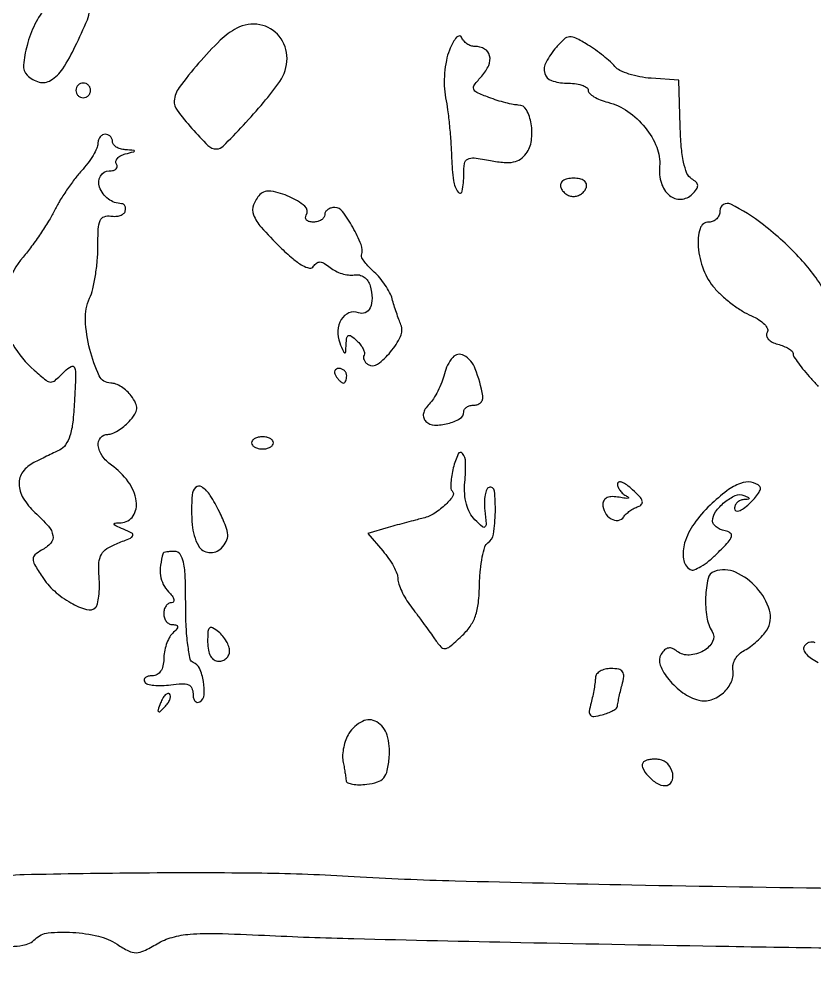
# Model space of a CAD drawing. Extents: x 0 to 5034, y 0 to 2560.
# Drawn here: x 1077.3 to 1186, y 2308.5 to 2439.7 of the extents above; entities that cross this region are included whole.
import ezdxf

# ---------------------------------------------------------------- set-up
doc = ezdxf.new("R2010")
doc.units = 0

msp = doc.modelspace()

# ---------------------------------------------------------------- linework, layer by layer
for points in [[(1336.676578, 2318.858857, -0.00002), (1264.40431, 2319.816549, -0.099619)], [(1076.371508, 2395.31772, 0.081177), (1079.309987, 2391.75, 0.009073), (1080.931379, 2390.379686, 0.164867), (1081.557409, 2390.14638, 0.192934), (1082.153293, 2390.364738, 0.013242), (1083.482207, 2391.625064, -0.070633), (1084.366365, 2392.289379, -0.472498), (1084.81056, 2392.112232, -0.086092), (1084.959298, 2391.031352, -0.004387), (1084.803635, 2387.478574, -0.014895), (1084.570149, 2384.649656, -0.047147), (1084.181118, 2382.791308, -0.075536), (1083.594492, 2381.581147, -0.129431), (1082.75, 2380.85351, 0.000134), (1081.953352, 2380.464705, 0.000078), (1081, 2379.998921, 0.000078), (1080.046656, 2379.532771, 0.000133), (1079.25, 2379.142817, 0.121998), (1077.756276, 2377.889093, 0.164448), (1077.232167, 2376.217064, 0.132395), (1077.798756, 2374.286603, 0.068704), (1079.401455, 2372.328569, -0.024584), (1081.253336, 2370.43387, -0.138368), (1081.86271, 2369.171799, -0.233187), (1081.563778, 2368.1452, -0.079933), (1080.315049, 2367.156434, 0.047441), (1079.398891, 2366.522888, 0.225111), (1079.141208, 2365.95824, 0.129452), (1079.353347, 2365.198186, 0.012597), (1080.367939, 2363.561207, 0.065078), (1082.058527, 2361.594381, 0.053094), (1084.311912, 2359.969555, 0.058194), (1086.460258, 2359.055228, 0.274476), (1087.706233, 2359.3729, 0.14554), (1087.963746, 2359.848393, 0.024181), (1088.130252, 2360.887129, 0.024778), (1088.208381, 2362.165384, 0.019689), (1088.169838, 2363.547861, -0.029231), (1088.152938, 2365.468498, -0.115136), (1088.476506, 2366.598374, -0.130396), (1089.241871, 2367.391634, -0.042073), (1090.717831, 2368.122653, 0.007423), (1092.437621, 2368.830821, 0.196983), (1092.778908, 2369.178343, 0.390813), (1092.65384, 2369.512884, 0.019751), (1091.5, 2370.039848, -0.00761), (1090.449613, 2370.489077, -0.200897), (1090.244266, 2370.707336, -0.488562), (1090.34182, 2370.866271, -0.017311), (1091.166667, 2370.929715, 0.239041), (1092.820455, 2371.857868, 0.191489), (1093.255201, 2373.880693, 0.1158), (1092.144463, 2376.527965, 0.081623), (1089.841301, 2378.806704, -0.084602), (1088.603307, 2380.046151, -0.125199), (1088.054921, 2381.473093, -0.205151), (1088.370124, 2382.541502, -0.223416), (1089.345012, 2383, 0.096549), (1089.972116, 2383.122232, 0.038609), (1090.758658, 2383.514062, 0.036383), (1091.565297, 2384.080358, 0.038018), (1092.268681, 2384.75, 0.036352), (1093.039902, 2385.741053, 0.126826), (1093.30523, 2386.5, 0.135853), (1093.161833, 2387.261878, 0.044247), (1092.563426, 2388.25, 0.050123), (1091.960484, 2388.919516, 0.044503), (1091.213161, 2389.485938, 0.047058), (1090.44107, 2389.873836, 0.093148), (1089.769718, 2390, -0.290766), (1088.181538, 2391.008872, -0.048241), (1086.906779, 2394.583709, -0.048766), (1086.298241, 2398.646619, -0.120261), (1086.85841, 2401.588588, 0.047816), (1087.297622, 2402.862687, 0.018809), (1087.664658, 2404.684628, 0.018414), (1087.916237, 2406.697249, 0.021887), (1088, 2408.609911, -0.013005), (1088.063103, 2411.035711, -0.085494), (1088.330469, 2412.216969, -0.206002), (1088.870795, 2412.742284, -0.133996), (1089.75, 2412.829244, 0.054624), (1090.437931, 2412.788831, 0.070234), (1091.059375, 2412.908797, 0.085997), (1091.522177, 2413.163136, 0.163387), (1091.75, 2413.516386, 0.072585), (1091.789352, 2413.893478, 0.106182), (1091.70625, 2414.215562, 0.130047), (1091.515632, 2414.431708, 0.143222), (1091.25, 2414.515313, -0.160058), (1089.431834, 2415.154046, -0.139638), (1088.226166, 2416.77998, -0.22309), (1088.34515, 2418.294157, -0.269608), (1089.559017, 2419, 0.060173), (1090.114845, 2419.067134, 0.128661), (1090.492265, 2419.271518, 0.191448), (1090.634699, 2419.573874, 0.155102), (1090.546774, 2419.924318, -0.183658), (1090.471988, 2420.312541, -0.13522), (1090.660981, 2420.712149, -0.095139), (1091.105169, 2421.064426, -0.056469), (1091.737757, 2421.308317, 0.002009), (1092.911164, 2421.61944, 0.333148), (1092.988302, 2421.717927, 0.398501), (1092.91225, 2421.801693, 0.002254), (1091.75, 2421.883999, -0.054605), (1091.080606, 2422.002555, -0.070943), (1090.514062, 2422.259675, -0.08736), (1090.132621, 2422.609345, -0.165114), (1090, 2423, 0.099038), (1089.923658, 2423.381638, 0.097945), (1089.70625, 2423.70625, 0.097945), (1089.381638, 2423.923658, 0.099038), (1089, 2424, 0.125213), (1088.618625, 2423.902972, 0.10078), (1088.29375, 2423.629811, 0.090252), (1088.075407, 2423.221206, 0.077842), (1088, 2422.739782, -0.109353), (1087.85709, 2422.09416, -0.026191), (1087.339062, 2421.118379, -0.025674), (1086.61124, 2420.035473, -0.022944), (1085.75, 2418.989782, 0.021731), (1084.781271, 2417.819377, 0.012969), (1083.727906, 2416.350123, 0.012972), (1082.752836, 2414.829295, 0.021866), (1082.025851, 2413.5, -0.023247), (1081.264356, 2412.116684, -0.011225), (1080.169327, 2410.416341, -0.011105), (1078.946505, 2408.691867, -0.015652), (1077.775851, 2407.215204, 0.090196), (1075.577615, 2403.39112, 0.110619)], [(1187.4974, 2402.189188, 0.063265), (1184.056861, 2406.953603, 0.038758), (1178.939794, 2411.64034, 0.051166), (1174.474899, 2414.450884, 0.5562), (1173, 2413.535184, -0.096694), (1172.885617, 2412.949245, -0.097363), (1172.559375, 2412.45096, -0.098477), (1172.072406, 2412.117329, -0.101433), (1171.5, 2412, 0.332246), (1170.288161, 2411.094824, 0.093864), (1170.036545, 2408.600425, 0.070525), (1170.755437, 2405.494649, 0.086985), (1172.285963, 2402.951811, 0.032224), (1173.337954, 2401.887915, 0.021131), (1174.674003, 2400.797871, 0.021272), (1176.071344, 2399.842819, 0.037798), (1177.306388, 2399.197558, -0.038471), (1178.338175, 2398.656724, -0.063281), (1179.099529, 2398.033332, -0.090466), (1179.494793, 2397.427211, -0.242333), (1179.455773, 2396.928439, 0.190789), (1179.375827, 2396.480273, 0.133207), (1179.608819, 2396.016293, 0.092219), (1180.143324, 2395.604323, 0.054292), (1180.899384, 2395.316061, -0.030867), (1181.703727, 2395.051746, -0.042617), (1182.382944, 2394.711506, -0.049384), (1182.859781, 2394.350318, -0.208924), (1183, 2394.029391, 0.143212), (1183.123515, 2393.607004, 0.014498), (1183.718909, 2392.732925, 0.017219), (1184.510036, 2391.716512, 0.012894), (1185.447351, 2390.65131, -0.010099), (1186.447378, 2389.527568, -0.009335)], [(1186, 2354.5, 0.116687), (1185.623212, 2354.625387, 0.100528), (1185.207615, 2354.578873, 0.093002), (1184.816822, 2354.366746, 0.083806), (1184.51271, 2354.020565, 0.233626), (1184.467695, 2353.545909, 0.090228), (1184.819603, 2352.964694, 0.064351), (1185.505288, 2352.365879, 0.040477), (1186.435796, 2351.847299, -0.023494)], [(1190.354618, 2320.932335, -0.001777), (1160.981876, 2321.397265, -0.001794), (1136.829996, 2321.952085, -0.008491), (1123, 2322.554581, 0.011838), (1110.395233, 2323.019203, 0.005526), (1094.049545, 2323.053824, 0.002917), (1077.910361, 2322.815459, 0.066042), (1073.325273, 2322.110788, -0.02298)], [(1074.631903, 2312.991398, 0.041634), (1077.735055, 2313.181657, 0.161622), (1079.433691, 2314.033691, -0.172826), (1081.218136, 2314.880602, -0.040902), (1084.564467, 2314.944521, -0.04229), (1088.074956, 2314.424046, -0.087301), (1090.615924, 2313.332087, 0.02634), (1092.196775, 2312.411411, 0.122014), (1093.218027, 2312.170269, 0.111054), (1094.283043, 2312.422054, 0.020055), (1096.086446, 2313.391994, -0.065487), (1098.15147, 2314.271838, -0.048356), (1100.600311, 2314.705704, -0.026617), (1104.227756, 2314.798201, -0.005208), (1110.755706, 2314.549082, 0.00588), (1122.985927, 2314.098817, 0.001054), (1145.800752, 2313.575544, 0.001056), (1174.202806, 2313.044036, 0.000688), (1207, 2312.544682, 0.004077)]]:
    msp.add_lwpolyline(points, format="xyb")
for points in [[(1080.922327, 2441.40641, 0.060949), (1079.409085, 2439.050613, 0.04491), (1078.317169, 2436.145023, 0.044961), (1077.829954, 2433.46529, 0.222409), (1078.338858, 2432.061142, 0.135266), (1079.967365, 2431.13628, 0.200034), (1081.571188, 2431.37418, 0.113972), (1083.196447, 2432.947245, 0.032885), (1084.910987, 2436.019599, 0.006832), (1086.57394, 2439.649465, 0.124954), (1086.78384, 2440.892294, 0.265815), (1086.251963, 2441.668195, 0.038181), (1084.391183, 2442.39835, 0.064225), (1083.40072, 2442.56769, 0.080066), (1082.47497, 2442.457254, 0.08133), (1081.641858, 2442.0642, 0.068844)], [(1106.992876, 2438.500593, 0.072829), (1104.72827, 2436.852289, 0.021131), (1101.763618, 2433.695133, 0.017487), (1099.091753, 2430.368934, 0.145739), (1098.432288, 2428.575291, 0.179228), (1098.818872, 2427.288295, 0.018773), (1100.841796, 2424.807265, 0.018149), (1103.044373, 2422.479969, 0.196634), (1104.217643, 2422, 0.200311), (1105.128021, 2422.379964, 0.006783), (1107.878756, 2425.236963, 0.013582), (1110.640536, 2428.349719, 0.020757), (1112.844768, 2431.207174, 0.15481), (1113.851207, 2434.366839, 0.170977), (1112.792293, 2437.384373, 0.179679), (1110.132197, 2438.97551, 0.168382)], [(1136.043637, 2435.5, 0.045074), (1135.617038, 2434.06475, 0.029717), (1135.377619, 2432.358509, 0.029312), (1135.339986, 2430.599082, 0.038253), (1135.522572, 2429, -0.015582), (1135.791516, 2427.322777, -0.007248), (1136.040796, 2425.132812, -0.007173), (1136.236321, 2422.824402, -0.009939), (1136.340703, 2420.75, 0.024663), (1136.587795, 2417.656869, 0.129758), (1137.225517, 2416.092574, 0.656482), (1137.799593, 2416.230761, 0.043212), (1138, 2418.545313, -0.038317), (1138.113187, 2420.020125, -0.241464), (1138.542051, 2420.611981, -0.151487), (1139.42003, 2420.761968, -0.01349), (1141.660079, 2420.403991, 0.023826), (1143.518442, 2420.146269, 0.0712), (1144.797062, 2420.212815, 0.101001), (1145.742259, 2420.607408, 0.085867), (1146.521182, 2421.359855, 0.124221), (1147.241465, 2423.141476, 0.074431), (1147.214901, 2425.437357, 0.085691), (1146.56005, 2427.342218, 0.273722), (1145.448523, 2428, -0.048568), (1144.764067, 2428.066642, -0.013979), (1143.725191, 2428.301219, -0.013923), (1142.562424, 2428.632902, -0.014402), (1141.433123, 2429.025427, -0.014778), (1139.777749, 2429.711446, -0.210597), (1139.359594, 2430.175666, -0.247928), (1139.457327, 2430.752128, -0.020395), (1140.465985, 2431.962413, 0.078936), (1141.410026, 2433.409572, 0.163844), (1141.537316, 2434.735986, 0.210111), (1140.850586, 2435.651957, 0.129027), (1139.524316, 2436, -0.083845), (1138.970622, 2436.093506, -0.066791), (1138.429136, 2436.367188, -0.067123), (1137.981497, 2436.77217, -0.086669), (1137.70253, 2437.25, 0.331419), (1137.416255, 2437.435606, 0.189024), (1137.023774, 2437.251563, 0.06896), (1136.535181, 2436.568582, 0.026075)], [(1150.655014, 2435.910053, 0.052908), (1149.242709, 2433.856206, 0.193365), (1149.065372, 2432.316203, 0.248448), (1149.988183, 2431.334333, 0.082527), (1152, 2431, -0.031011), (1153.149289, 2430.928651, -0.048042), (1154.11875, 2430.711847, -0.061396), (1154.791658, 2430.396153, -0.257872), (1155, 2430.019052, 0.205322), (1155.181492, 2429.595713, 0.052033), (1155.787278, 2429.128663, 0.044398), (1156.653932, 2428.694861, 0.032373), (1157.680095, 2428.365443, -0.089734), (1160.416736, 2427.12724, -0.07205), (1162.790487, 2424.925901, -0.075014), (1164.35948, 2422.244785, -0.116965), (1164.749261, 2419.609573, 0.097426), (1164.997616, 2417.323518, 0.141892), (1166.109182, 2415.642926, 0.193829), (1167.675753, 2415.120952, 0.183032), (1169.214117, 2415.814117, 0.036477), (1169.812917, 2416.507297, 0.173765), (1169.962983, 2417.000335, 0.196396), (1169.758146, 2417.439432, 0.048257), (1169.111071, 2417.931355, -0.162494), (1168.501599, 2418.662257, -0.040327), (1168.046385, 2420.175178, -0.031594), (1167.727706, 2422.305511, -0.014711), (1167.571543, 2425.096098), (1167.404226, 2431.412769), (1163.599053, 2431.656198, -0.030744), (1162.058266, 2431.850362, -0.032052), (1160.574736, 2432.230603, -0.033854), (1159.345193, 2432.725512, -0.10627), (1158.64694, 2433.269784, 0.036909), (1158.028922, 2433.906199, 0.013779), (1157.074636, 2434.707901, 0.013565), (1155.982625, 2435.527827, 0.015994), (1154.905014, 2436.241454, 0.019473), (1153.310281, 2437.141872, 0.139106), (1152.450458, 2437.31493, 0.166615), (1151.705908, 2436.993081, 0.031132)], [(1085, 2430, 0.099038), (1085.076342, 2429.618362, 0.097945), (1085.29375, 2429.29375, 0.097945), (1085.618362, 2429.076342, 0.099038), (1086, 2429, 0.099038), (1086.381638, 2429.076342, 0.097945), (1086.70625, 2429.29375, 0.097945), (1086.923658, 2429.618362, 0.099038), (1087, 2430, 0.099038), (1086.923658, 2430.381638, 0.097945), (1086.70625, 2430.70625, 0.097945), (1086.381638, 2430.923658, 0.099038), (1086, 2431, 0.099038), (1085.618362, 2430.923658, 0.097945), (1085.29375, 2430.70625, 0.097945), (1085.076342, 2430.381638, 0.099038)], [(1151.25, 2416.75, 0.087886), (1151.509184, 2416.272249, 0.06965), (1151.935937, 2415.867188, 0.06941), (1152.459169, 2415.593688, 0.085974), (1153, 2415.5, 0.085974), (1153.540831, 2415.593688, 0.06941), (1154.064063, 2415.867188, 0.06965), (1154.490816, 2416.272249, 0.087886), (1154.75, 2416.75, 0.162171), (1154.750104, 2417.249077, 0.158614), (1154.451282, 2417.653846, 0.105759), (1153.848796, 2417.915359, 0.049736), (1153, 2418, 0.049736), (1152.151204, 2417.915359, 0.105759), (1151.548718, 2417.653846, 0.158614), (1151.249896, 2417.249077, 0.162171)], [(1110.148756, 2415.748756, 0.109823), (1109.26666, 2414.362299, 0.180417), (1109.27921, 2412.98834, 0.091527), (1110.315972, 2411.292293, 0.016522), (1112.884973, 2408.612321, 0.01631), (1114.619194, 2407.026027, 0.045997), (1115.958262, 2406.077452, 0.082255), (1116.918006, 2405.715915, 0.312995), (1117.474, 2405.957932, -0.097054), (1117.893458, 2406.410836, -0.176893), (1118.37176, 2406.548402, -0.121002), (1118.961672, 2406.358823, -0.035251), (1119.742652, 2405.798617, 0.056319), (1120.468094, 2405.323116, 0.042534), (1121.35259, 2404.967095, 0.043492), (1122.253806, 2404.774325, 0.073033), (1123.0262, 2404.79133, -0.097978), (1123.732078, 2404.771904, -0.095053), (1124.385805, 2404.485919, -0.092436), (1124.901156, 2403.969669, -0.086808), (1125.20982, 2403.291271, -0.05402), (1125.459619, 2401.591046, -0.113068), (1125.212104, 2400.284594, -0.191567), (1124.538175, 2399.618125, -0.194315), (1123.595606, 2399.601686, 0.191737), (1122.312052, 2399.585682, 0.157428), (1121.259078, 2398.692208, 0.125809), (1120.777699, 2397.160824, 0.109789), (1121.053299, 2395.5, 0.004658), (1121.546547, 2394.308397, 0.237632), (1121.733116, 2394.150482, 0.462921), (1121.871722, 2394.251817, 0.008287), (1121.929715, 2395.289427, -0.027278), (1122.016531, 2396.212243, -0.280427), (1122.251607, 2396.494096, -0.250912), (1122.633345, 2396.431378, -0.022894), (1123.39504, 2395.789427, -0.03871), (1123.898784, 2395.2458, -0.051774), (1124.259452, 2394.678754, -0.06261), (1124.437578, 2394.171962, -0.191382), (1124.378728, 2393.819098, 0.139514), (1124.295504, 2393.513896, 0.098807), (1124.369241, 2393.164525, 0.084465), (1124.589239, 2392.823934, 0.068905), (1124.924075, 2392.546924, 0.304466), (1126.226988, 2392.595837, 0.062705), (1127.991397, 2394.252342, 0.059844), (1129.364671, 2396.384785, 0.214834), (1129.411074, 2397.964889, -0.011514), (1129.127055, 2398.695317, -0.005662), (1128.797807, 2399.636561, -0.005615), (1128.477774, 2400.622239, -0.00814), (1128.219243, 2401.5, 0.052021), (1127.871053, 2402.386902, 0.027623), (1127.270437, 2403.404315, 0.027174), (1126.534483, 2404.386918, 0.037733), (1125.767011, 2405.174264, -0.021221), (1125.052301, 2405.86065, -0.029267), (1124.475993, 2406.538435, -0.029227), (1124.082442, 2407.129145, -0.201748), (1124.037868, 2407.467157, 0.162621), (1123.956931, 2408.927074, 0.033207), (1122.82998, 2411.295058, 0.031009), (1121.428473, 2413.469236, 0.238424), (1120.37868, 2414, 0.070847), (1119.851793, 2413.924966, 0.086366), (1119.404987, 2413.70625, 0.10026), (1119.106271, 2413.381339, 0.136734), (1119, 2413, -0.153634), (1118.879982, 2412.618621, -0.097988), (1118.542039, 2412.29375, -0.080552), (1118.037096, 2412.074545, -0.062283), (1117.440983, 2412, -0.062742), (1116.886968, 2412.069795, -0.133184), (1116.513743, 2412.28124, -0.191605), (1116.377004, 2412.594207, -0.147779), (1116.473679, 2412.957412, 0.374215), (1116.275111, 2414.167912, 0.069217), (1114.190978, 2415.45671, 0.061089), (1111.650594, 2416.224736, 0.243912)], [(1135.350383, 2391.259903, -0.030801), (1134.984745, 2390.1085, -0.024397), (1134.454718, 2388.914747, -0.024999), (1133.851418, 2387.852763, -0.054751), (1133.267046, 2387.124189, 0.051741), (1132.733732, 2386.46739, 0.099708), (1132.483504, 2385.840647, 0.12652), (1132.524007, 2385.267916, 0.116293), (1132.835051, 2384.764949, 0.193297), (1133.994799, 2384.269805, 0.067263), (1135.834102, 2384.477967, 0.070318), (1137.470445, 2385.145673, 0.266816), (1138, 2386.067388, -0.149448), (1138.108734, 2386.423048, -0.098699), (1138.414633, 2386.726045, -0.081993), (1138.871867, 2386.930372, -0.064246), (1139.411516, 2387, 0.090574), (1139.933292, 2387.0953, 0.112757), (1140.343009, 2387.367188, 0.120722), (1140.575738, 2387.773587, 0.114504), (1140.600428, 2388.25, 0.046925), (1139.573364, 2391.960806, 0.173313), (1138.018101, 2393.781205, 0.36422), (1136.491801, 2393.506604, 0.112549)], [(1120.5, 2391, 0.029505), (1120.768994, 2390.617226, 0.035638), (1121.066025, 2390.29375, 0.038439), (1121.34829, 2390.065539, 0.151918), (1121.559017, 2390, 0.210953), (1121.727648, 2390.07446, 0.081139), (1121.870461, 2390.29375, 0.061769), (1121.967655, 2390.617151, 0.042167), (1122, 2391, 0.105053), (1121.918938, 2391.381556, 0.099167), (1121.688914, 2391.70625, 0.09642), (1121.345238, 2391.923877, 0.093332), (1120.940983, 2392, 0.108972), (1120.586039, 2391.921712, 0.182303), (1120.3746, 2391.70625, 0.161196), (1120.343488, 2391.3821, 0.082592)], [(1109, 2381.833333, 0.17482), (1109.114688, 2381.515341, 0.093122), (1109.440625, 2381.244792, 0.073362), (1109.926139, 2381.06169, 0.053595), (1110.5, 2381, 0.053595), (1111.073861, 2381.06169, 0.073362), (1111.559375, 2381.244792, 0.093122), (1111.885312, 2381.515341, 0.17482), (1112, 2381.833333, 0.17482), (1111.885312, 2382.151326, 0.093122), (1111.559375, 2382.421875, 0.073362), (1111.073861, 2382.604977, 0.053595), (1110.5, 2382.666667, 0.053595), (1109.926139, 2382.604977, 0.073362), (1109.440625, 2382.421875, 0.093122), (1109.114688, 2382.151326, 0.17482)], [(1136.571429, 2378.428571, 0.020584), (1136.351934, 2377.371537, 0.027669), (1136.246297, 2376.399536, 0.027222), (1136.247478, 2375.612183, 0.184416), (1136.403713, 2375.262954, -0.364924), (1136.468363, 2374.509381, -0.05432), (1135.380454, 2373.275891, -0.049957), (1133.815021, 2372.111174, -0.079219), (1132.267353, 2371.489917, 0.006533), (1131.395062, 2371.279517, 0.002532), (1130.192342, 2370.96624, 0.002506), (1128.89242, 2370.613621, 0.003099), (1127.6853, 2370.271602), (1124.870599, 2369.45522), (1126.9353, 2367.0746, -0.026982), (1127.725513, 2366.057471, -0.027762), (1128.393494, 2364.970505, -0.028869), (1128.8628, 2363.967945, -0.095309), (1129, 2363.25472, 0.082515), (1129.117773, 2362.545932, 0.027316), (1129.514062, 2361.564968, 0.026347), (1130.080223, 2360.506669, 0.027053), (1130.75, 2359.523464, -0.00315), (1131.521997, 2358.499054, -0.002079), (1132.397131, 2357.312162, -0.002092), (1133.238513, 2356.150892, -0.00405), (1133.899807, 2355.214175, 0.023399), (1134.844724, 2353.979963, 0.234502), (1135.42327, 2353.728568, 0.165032), (1136.093033, 2353.994436, 0.010669), (1137.68245, 2355.40637, 0.052593), (1138.853234, 2356.746551, 0.070083), (1139.588857, 2358.183992, 0.056458), (1139.995237, 2359.998931, 0.022254), (1140.15661, 2362.55793, -0.019368), (1140.267773, 2364.498926, -0.025936), (1140.527401, 2366.242736, -0.024945), (1140.879275, 2367.623437, -0.178274), (1141.290634, 2368.162023, 0.219075), (1142.064244, 2369.359019, 0.030249), (1142.313113, 2372.38907, 0.031954), (1142.191619, 2375.251753, 0.465102), (1141.453576, 2375.75, 0.233419), (1141.134342, 2375.461136, 0.049335), (1140.922034, 2374.717451, 0.042062), (1140.826599, 2373.720317, 0.028972), (1140.879478, 2372.586003, -0.006852), (1141.046202, 2370.755026, -0.230894), (1140.889347, 2370.358553, -0.385785), (1140.553294, 2370.35726, -0.013215), (1139.516363, 2371.34078, -0.075085), (1138.827094, 2372.275272, -0.055879), (1138.358173, 2373.470135, -0.049737), (1138.126501, 2374.879297, -0.037392), (1138.144098, 2376.451141, 0.022373), (1138.256881, 2379.186802, 0.168657), (1137.834307, 2380.390178, 0.561491), (1137.226966, 2380.31428, 0.04436)], [(1100.894037, 2374.75, 0.04106), (1100.883754, 2370.628058, 0.106137), (1101.732702, 2367.794159, 0.250047), (1103.185081, 2366.846325, 0.221887), (1104.896234, 2367.468112, 0.07711), (1105.550403, 2368.362231, 0.135183), (1105.739294, 2369.252855, 0.080559), (1105.476277, 2370.426191, 0.015446), (1104.599317, 2372.431948, 0.032259), (1103.361123, 2374.658269, 0.110371), (1102.189374, 2375.81486, 0.342948), (1101.363403, 2375.73055, 0.182938)], [(1159, 2376.238321, 0.100607), (1159.092276, 2375.784364, 0.060723), (1159.367188, 2375.306854, 0.05729), (1159.771997, 2374.87934, 0.063668), (1160.25, 2374.572245, -0.087584), (1160.508105, 2374.388523, -0.603897), (1160.471875, 2374.275066, -0.077386), (1160.055407, 2374.266454, -0.012417), (1159.25, 2374.395292, 0.043821), (1158.29588, 2374.487044, 0.100383), (1157.590022, 2374.349966, 0.148883), (1157.161098, 2373.997757, 0.147992), (1157, 2373.465397, 0.128362), (1157.299985, 2372.316145, 0.12895), (1158.123059, 2371.462457, 0.167627), (1159.099318, 2371.249263, 0.222451), (1159.861803, 2371.721941, -0.059947), (1160.20199, 2372.127602, -0.033238), (1160.702256, 2372.53777, -0.032643), (1161.27199, 2372.891044, -0.044885), (1161.826727, 2373.125632, 0.140645), (1162.297754, 2373.440888, 0.259634), (1162.383773, 2373.879944, 0.109314), (1162.015177, 2374.505666, 0.021284), (1161.076727, 2375.430563, 0.026908), (1160.278489, 2376.078396, 0.064341), (1159.610039, 2376.443099, 0.151327), (1159.186167, 2376.473064, 0.3484)], [(1171.658176, 2373.325322, 0.051134), (1169.464279, 2370.784787, 0.077556), (1168.183071, 2368.16819, 0.110388), (1168.005051, 2365.96546, 0.223089), (1168.935433, 2364.539905, 0.234632), (1169.471474, 2364.490099, 0.041393), (1170.408292, 2364.94381, 0.037222), (1171.508576, 2365.709818, 0.025712), (1172.635835, 2366.726744, 0.010587), (1174.113432, 2368.268274, 0.103242), (1174.573152, 2369.039925, 0.333197), (1174.421073, 2369.511901, 0.106796), (1173.700402, 2369.819181, -0.053653), (1173.050034, 2370.018552, -0.064463), (1172.499493, 2370.343648, -0.076191), (1172.126603, 2370.738695, -0.152278), (1172, 2371.144753, -0.156068), (1172.402671, 2372.403378, -0.06549), (1173.628944, 2373.719503, -0.066939), (1175.104663, 2374.637017, -0.204412), (1176.258929, 2374.659305, -0.009653), (1176.904547, 2374.383852, -0.299395), (1176.993629, 2374.243771, -0.377751), (1176.894866, 2374.135116, -0.011905), (1176.25, 2374.078947, 0.089627), (1175.772699, 2373.961207, 0.089816), (1175.367188, 2373.683913, 0.093095), (1175.095369, 2373.291845, 0.105528), (1175, 2372.845012, 0.294158), (1175.179521, 2372.566273, 0.18831), (1175.577207, 2372.544704, 0.076061), (1176.218533, 2372.870403, 0.028464), (1177.006131, 2373.505548, 0.026441), (1177.73619, 2374.240052, 0.042602), (1178.265782, 2374.94494, 0.053158), (1178.550094, 2375.529067, 0.290848), (1178.477186, 2375.856147, 0.162313), (1177.2717, 2376.458786, 0.12493), (1175.799883, 2376.300976, 0.074618), (1173.967817, 2375.289754, 0.025756)], [(1096.923489, 2366.75, 0.041086), (1096.56565, 2365.110318, 0.067931), (1096.569771, 2363.695522, 0.079312), (1096.937503, 2362.493388, 0.082749), (1097.65773, 2361.485128, -0.034405), (1098.155427, 2360.913781, -0.094317), (1098.391869, 2360.436256, -0.228652), (1098.337863, 2360.135896, -0.240301), (1098.071429, 2360, 0.138775), (1097.662852, 2359.884373, 0.100075), (1097.314732, 2359.559375, 0.085667), (1097.080326, 2359.073289, 0.069717), (1097, 2358.5, 0.078509), (1097.090529, 2357.926996, 0.090584), (1097.3525, 2357.440625, 0.10078), (1097.742343, 2357.115468, 0.124206), (1098.2, 2357, -0.051663), (1098.742599, 2356.943785, -0.354955), (1098.9, 2356.75, -0.180052), (1098.777696, 2356.421376, -0.018208), (1098.2, 2355.8, 0.075503), (1097.739764, 2355.174939, 0.038434), (1097.3525, 2354.276875, 0.037078), (1097.088418, 2353.26866, 0.045545), (1097, 2352.3, -0.054823), (1096.895336, 2351.348315, -0.094434), (1096.580542, 2350.618822, -0.118795), (1096.081296, 2350.164228, -0.126198), (1095.440983, 2350, 0.053337), (1094.880322, 2349.940021, 0.115624), (1094.491205, 2349.755227, 0.188164), (1094.332959, 2349.48216, 0.178566), (1094.396955, 2349.166731, 0.190128), (1094.790281, 2348.872993, 0.039397), (1095.654849, 2348.709473, 0.036223), (1096.752721, 2348.670198, 0.027275), (1097.955972, 2348.78023, -0.023973), (1099.484057, 2348.930143, -0.10859), (1100.361774, 2348.782659, -0.192141), (1100.830001, 2348.335431, -0.107582), (1101, 2347.554482, 0.056417), (1101.067819, 2346.955341, 0.121675), (1101.275694, 2346.543656, 0.19023), (1101.583008, 2346.381675, 0.167204), (1101.938533, 2346.462011, 0.239677), (1102.51407, 2347.407634, 0.061969), (1102.426689, 2349.245218, 0.061325), (1101.885687, 2351.033367, 0.21125), (1101.009908, 2351.830031, -0.271224), (1100.609252, 2352.287451, -0.015029), (1100.295389, 2354.237513, -0.019758), (1100.072704, 2356.704718, -0.012626), (1100, 2359.583333, 0.007782), (1099.940015, 2363.43736, 0.042132), (1099.699438, 2365.513889, 0.099229), (1099.240661, 2366.60702, 0.24886), (1098.5, 2367, 0.01561), (1097.919661, 2366.981877, 0.023713), (1097.41815, 2366.926562, 0.020425), (1097.027498, 2366.848141, 0.264643)], [(1172.25, 2364.270741, 0.258716), (1171.377984, 2363.292122, 0.046102), (1171.050104, 2360.772252, 0.047336), (1171.207913, 2358.023544, 0.103407), (1171.943863, 2356.056592, -0.27075), (1171.99245, 2354.680443, -0.14116), (1170.752118, 2353.411498, -0.115379), (1168.815349, 2352.840721, -0.180366), (1167.173785, 2353.348598, 0.062869), (1166.514788, 2353.735929, 0.1471), (1165.952432, 2353.800141, 0.147504), (1165.448945, 2353.543557, 0.063339), (1164.969812, 2352.951155, 0.238914), (1164.843875, 2351.465014, 0.075578), (1166.01389, 2349.492459, 0.066926), (1167.944958, 2347.6902, 0.090616), (1170.103422, 2346.683206, 0.144159), (1171.814048, 2346.73551, 0.103799), (1173.477832, 2347.696475, 0.105699), (1174.592996, 2349.227391, 0.154816), (1174.777468, 2350.871378, -0.113129), (1174.798291, 2351.56876, -0.073169), (1175.115022, 2352.315342, -0.067573), (1175.667898, 2352.995902, -0.068697), (1176.379363, 2353.5, 0.039743), (1177.196377, 2354.010745, 0.025418), (1178.061001, 2354.722847, 0.025508), (1178.84201, 2355.512332, 0.042726), (1179.401844, 2356.258629, 0.215879), (1179.763533, 2358.962785, 0.10955), (1178.051329, 2362.020222, 0.105465), (1175.145573, 2364.147384, 0.191897)], [(1103, 2354.622445, 0.043099), (1103.095966, 2353.511194, 0.087038), (1103.392996, 2352.687074, 0.121072), (1103.871861, 2352.183787, 0.143291), (1104.5, 2352, 0.090674), (1105.072657, 2352.104712, 0.09558), (1105.559375, 2352.404657, 0.099644), (1105.885048, 2352.85199, 0.108083), (1106, 2353.377555, 0.086594), (1105.892217, 2353.995234, 0.04354), (1105.559375, 2354.71614, 0.041499), (1105.073942, 2355.421878, 0.048188), (1104.5, 2356, 0.037417), (1103.685618, 2356.578847, 0.333054), (1103.27432, 2356.537632, 0.193794), (1103.044628, 2356.0561, 0.015561)], [(1155.986345, 2349.75, -0.029975), (1155.94175, 2349.121674, -0.010493), (1155.804782, 2348.226152, -0.010376), (1155.612498, 2347.24491, -0.011942), (1155.387432, 2346.317753, 0.027799), (1155.142203, 2345.146784, 0.22841), (1155.298001, 2344.640008, 0.243229), (1155.782275, 2344.465301, 0.031214), (1156.901086, 2344.684385, 0.026347), (1157.705943, 2344.940836, 0.037283), (1158.387455, 2345.258082, 0.041299), (1158.875544, 2345.586835, 0.222028), (1159.013655, 2345.866631, -0.041142), (1159.052371, 2346.238311, -0.006164), (1159.200423, 2346.974885, -0.006891), (1159.398425, 2347.842121, -0.005897), (1159.630286, 2348.75, 0.036755), (1159.852099, 2349.913641, 0.178633), (1159.695948, 2350.555466, 0.199953), (1159.175195, 2350.89956, 0.047336), (1158.116631, 2351, 0.057064), (1157.306041, 2350.907186, 0.075802), (1156.617749, 2350.632812, 0.094293), (1156.153712, 2350.226912, 0.164761)], [(1096.564293, 2346.293128, 0.008399), (1096.21821, 2345.336218, 0.286372), (1096.270328, 2345.111181, 0.400052), (1096.463552, 2345.106486, 0.011214), (1097.124088, 2345.733333, 0.043285), (1097.558688, 2346.246577, 0.063152), (1097.837219, 2346.768815, 0.082976), (1097.927901, 2347.220211, 0.20742), (1097.806872, 2347.526461, 0.278911), (1097.538684, 2347.59249, 0.120343), (1097.210949, 2347.395085, 0.070189), (1096.866277, 2346.940734, 0.036269)], [(1122.31058, 2342.12571, 0.04986), (1121.888377, 2341.27056, 0.036126), (1121.587733, 2340.251003, 0.036748), (1121.44277, 2339.230205, 0.06355), (1121.493522, 2338.37571, -0.003529), (1121.634448, 2337.597709, -0.003441), (1121.765625, 2336.811166, -0.003392), (1121.871412, 2336.118672, -0.012842), (1121.923489, 2335.683578, 0.276607), (1122.138634, 2335.390451, 0.055766), (1122.785337, 2335.199928, 0.044401), (1123.690723, 2335.121561, 0.028047), (1124.75, 2335.183578, 0.048456), (1126.21236, 2335.497402, 0.143682), (1127.05434, 2336.065607, 0.12039), (1127.540698, 2337.067022, 0.029333), (1127.824183, 2338.895135, 0.095055), (1127.541851, 2341.878787, 0.191517), (1126.111746, 2343.71259, 0.252159), (1124.143387, 2343.783462, 0.139525)], [(1162.576853, 2338.243519, 0.311505), (1162.433168, 2337.46033, 0.079348), (1163.180799, 2336.321382, 0.069094), (1164.371389, 2335.331546, 0.139804), (1165.533961, 2335, 0.276457), (1166.385822, 2335.509983, 0.179948), (1166.545582, 2336.67891, 0.130108), (1165.881326, 2337.957893, 0.173533), (1164.735048, 2338.568381, 0.035825), (1164.081992, 2338.616867, 0.037991), (1163.441616, 2338.569741, 0.041012), (1162.902046, 2338.442619, 0.118561)]]:
    msp.add_lwpolyline(points, format="xyb", close=True)

doc.saveas('drawing.dxf')
